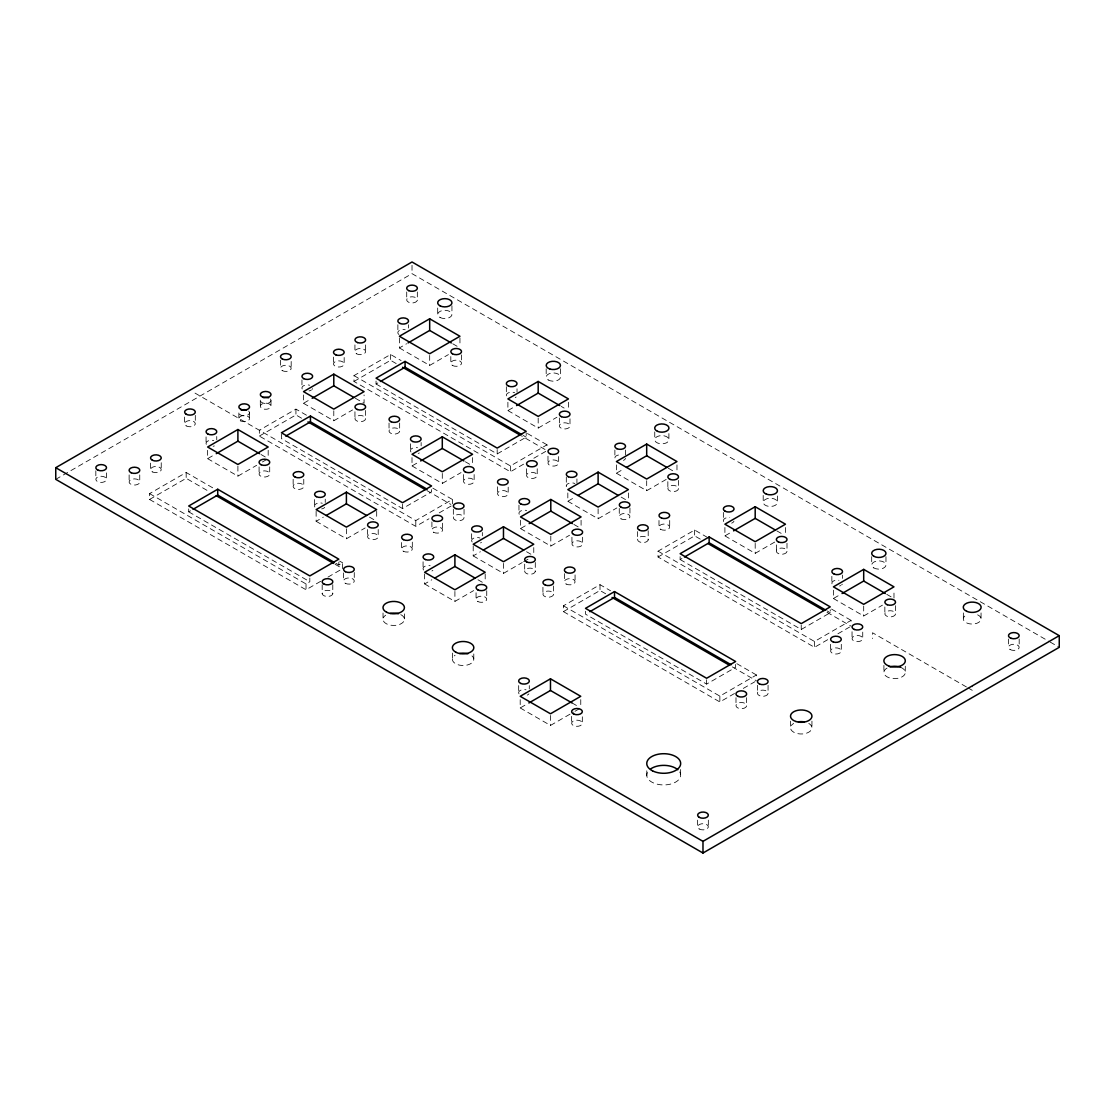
<?xml version="1.0" encoding="UTF-8"?>
<svg xmlns="http://www.w3.org/2000/svg" width="1115" height="1115" viewBox="0 0 1115 1115"><rect width="100%" height="100%" fill="white"/><g stroke="black" fill="none" stroke-linecap="round" stroke-linejoin="round"><path stroke-width="0.75" stroke-dasharray="5 3.75" d="M55.75 479.339L412.02 273.649L1048.685 641.223M207.627 450.321L207.627 458.655L214.833 454.488M303.503 394.961L303.503 403.296L310.723 399.128M399.393 337.943L399.393 347.936L406.599 343.768M320.66 581.319L306.026 589.765L149.577 499.45L149.577 493.611L186.177 472.495L213.244 488.119M306.472 415.198L295.935 409.121L259.349 430.237L259.349 436.077L415.797 526.392L428.968 518.796M523.59 464.161L510.419 471.77L353.971 381.442L353.971 375.616L390.571 354.486L401.093 360.563M149.577 499.45L186.177 478.321L208.742 491.353M259.349 436.077L295.935 414.947L301.956 418.418M353.971 381.442L390.571 360.312L396.578 363.783M376.048 381.079L376.048 383.992L378.961 382.32M207.627 458.655L237.899 476.133L256.645 465.317M262.415 461.986L266.736 459.478M303.503 403.296L333.789 420.773L352.535 409.958M399.393 347.936L429.679 365.413L448.425 354.598M188.7 508.914L188.7 511.827L191.599 510.154M316.13 511.311L316.13 521.29L323.336 517.137M412.006 457.61L412.006 465.931L419.226 461.777M507.896 402.25L507.896 410.571L515.116 406.418M316.13 521.29L346.403 538.782L365.149 527.952M412.006 465.931L442.293 483.422L461.039 472.593M507.896 410.571L538.183 428.062L556.929 417.233M281.426 434.251L281.426 438.627L402.543 508.552L431.575 491.799L431.575 488.886M376.048 383.992L497.179 453.917L526.196 437.164L526.196 432.787M149.577 493.611L306.026 583.939L309.817 581.751L309.817 577.389M335.838 563.27L338.835 564.998L342.626 562.81L342.626 568.65M195.027 393.107L415.797 520.566L452.383 499.45L452.383 503.813M353.971 375.616L510.419 465.931L547.019 444.815L547.019 447.728M327.991 577.096L341.162 569.486M439.212 512.872L452.383 505.276M533.834 458.251L547.019 450.641L521.444 435.881M424.634 573.946L424.634 583.939L431.839 579.772M473.206 545.904L473.206 555.897L480.412 551.73M520.524 520.259L520.524 528.58L527.73 524.412M567.828 492.942L567.828 501.262L575.033 497.109M616.4 464.899L616.4 473.22L623.62 469.053M424.634 583.939L454.906 601.417L473.652 590.602M473.206 555.897L503.478 573.375L522.224 562.559M523.674 561.723L527.994 559.228M520.524 528.58L550.796 546.057L569.542 535.242M567.828 501.262L598.114 518.754L616.86 507.924M616.4 473.22L646.686 490.698L666.868 479.046M734.492 693.502L719.858 701.948L563.423 611.619L563.423 605.793L600.009 584.678L610.532 590.755M827.665 639.703L814.494 647.313L658.045 556.998L658.045 551.172L694.631 530.043L706.673 536.984M563.423 611.619L600.009 590.504L606.03 593.974M658.045 556.998L694.631 535.869L700.652 539.339M680.122 556.622L680.122 559.535L683.021 557.862M724.903 527.534L724.903 535.869L732.123 531.702M724.903 535.869L755.19 553.347L775.371 541.695M520.203 699.635L520.203 707.955L527.409 703.788M520.203 707.955L550.476 725.433L573.556 712.123M574.992 711.286L579.326 708.792M833.421 590.183L833.421 598.504L840.626 594.351M585.5 611.257L585.5 614.17L706.617 684.094L735.635 667.341L735.635 664.429M680.122 559.535L801.239 629.473L830.257 612.72L830.257 609.793M563.423 605.793L719.858 696.122L756.458 674.993L756.458 677.906M658.045 551.172L814.494 641.487L851.08 620.358L851.08 623.271M833.421 598.504L863.693 615.996L882.439 605.166M743.273 688.429L754.994 681.669M837.909 633.794L849.616 627.034M1050.205 642.087L1059.25 647.313M452.746 343.768L458.516 347.099M561.249 406.418L564.134 408.076M668.317 468.23L672.638 470.725M776.821 530.865L782.591 534.197M886.76 594.351L893.979 598.504L893.979 590.183M527.451 433.526L547.019 444.815M831.525 609.069L851.08 620.358M966.426 686.952L872.529 632.749L872.529 638.574M967.918 687.816L972.378 690.394L972.378 686.032M523.2 435.435L526.196 437.164M827.274 610.992L830.257 612.72M827.009 612.288L851.08 626.184M621.18 497.109L626.951 500.426M355.42 398.292L364.075 403.296L364.075 394.961M465.359 461.777L469.694 464.272M573.863 524.412L578.197 526.921M432.829 488.147L452.383 499.45M736.89 663.704L756.458 674.993M426.808 490.502L450.878 504.398M732.388 666.923L756.458 680.819M526.559 551.73L532.329 555.061M260.966 454.488L265.3 456.983M369.469 517.137L373.804 519.632M477.987 579.772L485.192 583.939M339.615 561.082L342.626 562.81M335.099 564.302L341.12 567.772M572.107 702.966L577.877 706.297M188.7 511.827L309.817 581.751M1019.18 638.993L1019.18 647.313M1008.476 638.993L1008.476 647.313M981.047 612.915L981.047 619.578M963.36 612.915L963.36 619.578M905.282 666.185L905.282 672.847M895.526 605.682L895.526 614.003A5.352 3.094 0 0 1 887.219 616.372A5.352 3.094 0 0 1 887.819 611.034A5.352 3.094 0 0 1 895.526 614.003M885.965 556.678L885.965 564.998M884.85 606.95L884.85 613.598M883.916 665.376L883.916 672.038M871.693 556.678L871.693 564.998M863.693 606.003L863.693 615.996M862.731 632.121L862.731 638.77A5.352 3.094 0 0 1 854.411 641.139A5.352 3.094 0 0 1 855.024 635.801A5.352 3.094 0 0 1 862.731 638.77M852.041 631.717L852.041 638.365M842.536 575.089L842.536 578.42M841.295 644.303L841.295 650.951A5.352 3.094 0 0 1 833.267 653.627A5.352 3.094 0 0 1 833.267 648.275A5.352 3.094 0 0 1 841.295 650.951M831.86 576.357L831.86 583.006M830.577 644.303L830.577 650.951M814.494 641.487L814.494 647.313M811.943 721.14L811.943 727.802M801.239 625.097L801.239 629.473M790.535 721.14L790.535 727.802M786.995 543.242L786.995 551.563A5.352 3.094 0 0 1 778.423 553.611A5.352 3.094 0 0 1 779.636 548.301A5.352 3.094 0 0 1 786.995 551.563M785.476 527.534L785.476 535.869M777.448 495.966L777.448 502.628A7.136 4.125 0 0 1 766.367 505.778A7.136 4.125 0 0 1 767.176 498.656A7.136 4.125 0 0 1 777.448 502.628M776.375 544.9L776.375 551.563M768.068 685.279L768.068 693.614A5.352 3.094 0 0 1 759.496 695.662A5.352 3.094 0 0 1 760.709 690.352A5.352 3.094 0 0 1 768.068 693.614M763.204 495.422L763.204 502.085M757.447 685.279L757.447 693.614M755.19 543.353L755.19 553.347M746.618 697.669L746.618 705.99A5.352 3.094 0 0 1 738.046 708.039A5.352 3.094 0 0 1 739.259 702.729A5.352 3.094 0 0 1 746.618 705.99M735.998 697.669L735.998 705.99M723.356 512.44L723.356 520.775M719.858 696.122L719.858 701.948M708.332 820.124L708.332 826.786M706.617 679.732L706.617 684.094M697.628 820.124L697.628 826.786M694.631 530.043L694.631 535.869M680.638 769.517L680.638 774.507M678.519 480.398L678.519 488.718A5.352 3.094 0 0 1 670.213 491.088A5.352 3.094 0 0 1 670.812 485.75A5.352 3.094 0 0 1 678.519 488.718M676.972 464.899L676.972 473.22M669.697 520.468L669.697 527.13M668.902 433.596L668.902 440.258A7.136 4.125 0 0 1 657.474 442.976A7.136 4.125 0 0 1 659.09 435.909A7.136 4.125 0 0 1 668.902 440.258M667.843 481.652L667.843 488.314M658.993 520.468L658.993 527.13M654.756 431.923L654.756 440.258M648.205 530.782L648.205 539.911A5.352 3.094 0 0 1 639.648 541.96A5.352 3.094 0 0 1 640.846 536.649A5.352 3.094 0 0 1 648.205 539.911M646.686 480.718L646.686 490.698M646.798 770.799L646.798 775.789M637.599 531.59L637.599 539.911M629.947 508.036L629.947 516.357M628.386 492.942L628.386 499.604M625.501 450L625.501 455.004M619.271 508.44L619.271 516.761M614.881 450L614.881 458.321A5.352 3.094 0 0 1 622.24 455.073M600.009 584.678L600.009 590.504M598.114 508.761L598.114 518.754M582.643 537.221L582.643 543.883A5.352 3.094 0 0 1 574.615 546.559A5.352 3.094 0 0 1 574.615 541.207A5.352 3.094 0 0 1 582.643 543.883M582.323 716.792L582.323 723.454A5.352 3.094 0 0 1 574.002 725.823A5.352 3.094 0 0 1 574.615 720.485A5.352 3.094 0 0 1 582.323 723.454M581.082 520.259L581.082 526.921M580.762 699.635L580.762 706.297M576.929 478.906L576.929 483.046M575.061 574.894L575.061 581.556M571.939 537.221L571.939 543.883M571.633 716.388L571.633 723.05M569.988 418.808L569.988 426.278A5.352 3.094 0 0 1 561.416 428.327A5.352 3.094 0 0 1 562.629 423.017A5.352 3.094 0 0 1 569.988 426.278M568.455 402.25L568.455 410.571M566.308 477.234L566.308 486.377A5.352 3.094 0 0 1 568.943 483.297A5.352 3.094 0 0 1 574.88 483.52M564.385 573.64L564.385 581.96M560.455 368.744L560.455 377.065M559.368 417.958L559.368 426.278M558.657 456.565L558.657 463.227A5.352 3.094 0 0 1 550.35 465.596A5.352 3.094 0 0 1 550.949 460.244A5.352 3.094 0 0 1 558.657 463.227M553.611 586.016L553.611 594.337A5.352 3.094 0 0 1 545.305 596.706A5.352 3.094 0 0 1 545.904 591.368A5.352 3.094 0 0 1 553.611 594.337M550.796 536.078L550.796 546.057M550.476 715.454L550.476 725.433M547.981 456.16L547.981 462.823M546.183 368.744L546.183 377.065M542.935 587.271L542.935 593.933M538.183 418.069L538.183 428.062M537.221 468.746L537.221 475.408A5.352 3.094 0 0 1 529.193 478.084A5.352 3.094 0 0 1 529.193 472.732A5.352 3.094 0 0 1 537.221 475.408M535.284 562.462L535.284 571.591A5.352 3.094 0 0 1 526.726 573.64A5.352 3.094 0 0 1 527.925 568.343A5.352 3.094 0 0 1 535.284 571.591M533.764 547.577L533.764 554.239M529.29 685.6L529.29 688.931M526.517 468.746L526.517 475.408M524.677 564.134L524.677 571.591M518.963 505.165L518.963 513.485M518.684 685.6L518.684 693.056M517.025 388.814L517.025 392.146M510.419 465.931L510.419 471.77M508.189 487.157L508.189 493.82A5.352 3.094 0 0 1 499.882 496.189A5.352 3.094 0 0 1 500.482 490.851A5.352 3.094 0 0 1 508.189 493.82M506.349 386.752L506.349 395.072M503.478 563.396L503.478 573.375M497.513 486.753L497.513 493.415M497.179 449.54L497.179 453.917M486.739 590.713L486.739 599.034M485.192 573.946L485.192 582.281M482.335 532.482L482.335 535.813M476.063 592.776L476.063 599.438M474.14 474.572L474.14 481.234A5.352 3.094 0 0 1 466.112 483.91A5.352 3.094 0 0 1 466.112 478.558A5.352 3.094 0 0 1 474.14 481.234M473.791 653.934L473.791 658.923M472.579 457.61L472.579 465.931M471.645 533.737L471.645 540.399M464.049 509.332L464.049 517.653A5.352 3.094 0 0 1 456.021 520.329A5.352 3.094 0 0 1 456.021 514.977A5.352 3.094 0 0 1 464.049 517.653M463.436 474.572L463.436 481.234M461.526 354.904L461.526 363.225M459.951 337.943L459.951 346.263M454.906 591.438L454.906 601.417M453.345 509.332L453.345 517.653M452.425 653.083L452.425 659.732M451.937 305.831L451.937 314.151M450.822 356.563L450.822 363.225M442.585 523.172L442.585 529.834M442.293 473.429L442.293 483.422M437.693 308.033L437.693 314.695M431.909 521.918L431.909 530.238M429.679 355.42L429.679 365.413M423.073 561.779L423.073 568.441M421.136 442.516L421.136 445.847M417.331 291.949L417.331 300.269A5.352 3.094 0 0 1 408.773 302.318A5.352 3.094 0 0 1 409.972 297.008A5.352 3.094 0 0 1 417.331 300.269M415.797 520.566L415.797 526.392M412.313 542.113L412.313 548.775M412.02 265.314L412.02 273.649M410.459 443.784L410.459 450.432M408.494 324.716L408.494 328.047M406.724 291.949L406.724 300.269M404.397 613.877L404.397 618.867M402.543 504.175L402.543 508.552M401.623 542.517L401.623 549.179M399.658 423.045L399.658 431.38A5.352 3.094 0 0 1 391.086 433.428A5.352 3.094 0 0 1 392.299 428.118A5.352 3.094 0 0 1 399.658 431.38M397.874 324.716L397.874 333.037M390.571 354.486L390.571 360.312M389.037 423.045L389.037 431.38M383.03 613.013L383.03 619.675M378.208 529.527L378.208 536.998A5.352 3.094 0 0 1 369.636 539.047A5.352 3.094 0 0 1 370.849 533.737A5.352 3.094 0 0 1 378.208 536.998M376.689 511.311L376.689 519.632M367.588 529.527L367.588 536.998M365.636 344.911L365.636 351.573M365.622 410.459L365.622 418.794A5.352 3.094 0 0 1 357.316 421.163A5.352 3.094 0 0 1 357.915 415.811A5.352 3.094 0 0 1 365.622 418.794M354.932 344.911L354.932 351.573M354.946 411.728L354.946 418.39M354.263 572.497L354.263 580.831M346.403 528.789L346.403 538.782M344.173 357.497L344.173 364.159A5.352 3.094 0 0 1 335.866 366.528A5.352 3.094 0 0 1 336.465 361.19A5.352 3.094 0 0 1 344.173 364.159M343.587 572.901L343.587 581.236M338.835 562.085L338.835 564.998M333.789 410.78L333.789 420.773M333.497 357.093L333.497 363.755M332.786 584.678L332.786 593.807A5.352 3.094 0 0 1 324.228 595.856A5.352 3.094 0 0 1 325.427 590.56A5.352 3.094 0 0 1 332.786 593.807M325.246 499.144L325.246 502.461M322.179 584.678L322.179 593.807M314.569 499.548L314.569 506.196M306.026 583.939L306.026 589.765M303.768 479.269L303.768 486.739A5.352 3.094 0 0 1 295.196 488.788A5.352 3.094 0 0 1 296.409 483.478A5.352 3.094 0 0 1 303.768 486.739M301.956 379.867L301.956 388.201M295.935 409.121L295.935 414.947M293.147 479.269L293.147 486.739M291.182 361.469L291.182 368.131M280.506 360.201L280.506 368.535M271.001 400.578L271.001 406.404A5.352 3.094 0 0 1 262.68 408.773A5.352 3.094 0 0 1 263.293 403.435A5.352 3.094 0 0 1 271.001 406.404M269.705 466.892L269.705 474.349A5.352 3.094 0 0 1 261.133 476.398A5.352 3.094 0 0 1 262.346 471.088A5.352 3.094 0 0 1 269.705 474.349M268.185 450.321L268.185 456.983M260.311 400.174L260.311 405.999M259.084 466.892L259.084 474.349M249.551 412.564L249.551 418.39M238.861 412.968L238.861 418.794M237.899 466.14L237.899 476.133M216.742 436.495L216.742 439.826M206.066 436.899L206.066 443.561M195.306 415.365L195.306 423.686M186.177 472.495L186.177 478.321M184.602 417.024L184.602 423.686M161.229 462.711L161.229 469.373M150.553 463.115L150.553 469.777M139.751 474.892L139.751 482.363A5.352 3.094 0 0 1 131.18 484.412A5.352 3.094 0 0 1 132.392 479.102A5.352 3.094 0 0 1 139.751 482.363M129.131 474.892L129.131 482.363M106.51 472.885L106.51 479.534A5.352 3.094 0 0 1 98.19 481.903A5.352 3.094 0 0 1 98.803 476.565A5.352 3.094 0 0 1 106.51 479.534M95.834 470.809L95.834 479.129M248.659 411.045A5.352 3.094 0 0 1 244.561 415.839A5.352 3.094 0 0 1 239.404 411.393M270.457 399.017A5.352 3.094 0 0 1 266.011 403.463A5.352 3.094 0 0 1 260.589 399.379M398.933 334.514A5.352 3.094 0 0 1 398.933 330.751A5.352 3.094 0 0 1 405.233 329.775M516.134 396.996A5.352 3.094 0 0 1 515.214 397.609M506.433 395.881A5.352 3.094 0 0 1 508.705 392.703A5.352 3.094 0 0 1 514.656 392.703M625.501 458.321A5.352 3.094 0 0 1 623.452 460.37M733.949 521.165A5.352 3.094 0 0 1 731.663 523.144M723.621 521.555A5.352 3.094 0 0 1 729.74 517.541M842.271 584.204A5.352 3.094 0 0 1 841.644 584.929M840.724 585.542A5.352 3.094 0 0 1 839.567 585.988M831.943 583.814A5.352 3.094 0 0 1 838.926 580.288M977.632 614.825A8.92 5.157 0 0 1 978.775 622.379A8.92 5.157 0 0 1 965.618 622.379A8.92 5.157 0 0 1 966.761 614.825M900.558 667.3A10.704 6.174 0 0 1 902.955 676.317A10.704 6.174 0 0 1 887.205 676.917A10.704 6.174 0 0 1 887.54 667.801M808.807 723.44A10.704 6.174 0 0 1 808.807 732.179A10.704 6.174 0 0 1 793.671 732.179A10.704 6.174 0 0 1 793.671 723.44M679.774 772.012A16.948 9.784 0 0 1 662.603 784.918A16.948 9.784 0 0 1 648.512 770.827M472.007 655.899A10.704 6.174 0 0 1 469.805 664.15A10.704 6.174 0 0 1 455.38 663.606A10.704 6.174 0 0 1 455.059 655.258M528.928 693.837A5.352 3.094 0 0 1 527.242 695.105M519.046 693.837A5.352 3.094 0 0 1 520.203 690.478A5.352 3.094 0 0 1 526.029 689.809M400.773 614.616A10.704 6.174 0 0 1 401.762 623.341A10.704 6.174 0 0 1 386.654 623.912A10.704 6.174 0 0 1 385.665 615.201M214.373 445.93A5.352 3.094 0 0 1 213.132 446.279M206.331 444.355A5.352 3.094 0 0 1 207.878 441.038A5.352 3.094 0 0 1 213.773 440.578M312.548 388.591A5.352 3.094 0 0 1 312.089 389.358M311.322 390.027A5.352 3.094 0 0 1 309.008 390.919M302.221 388.982A5.352 3.094 0 0 1 303.768 385.665A5.352 3.094 0 0 1 309.663 385.219M519.228 514.28A5.352 3.094 0 0 1 520.775 510.963A5.352 3.094 0 0 1 526.67 510.517M432.871 570.364A5.352 3.094 0 0 1 431.937 570.964M423.616 570.016A5.352 3.094 0 0 1 424.383 566.601A5.352 3.094 0 0 1 430.139 565.723M481.443 542.322A5.352 3.094 0 0 1 480.523 542.921M472.189 541.974A5.352 3.094 0 0 1 473.457 538.28A5.352 3.094 0 0 1 479.966 538.029M324.716 507.367A5.352 3.094 0 0 1 321.636 508.928M314.834 506.99A5.352 3.094 0 0 1 316.381 503.673A5.352 3.094 0 0 1 322.277 503.227M419.324 452.969A5.352 3.094 0 0 1 418.167 453.415M411.003 452.007A5.352 3.094 0 0 1 411.769 448.606A5.352 3.094 0 0 1 417.512 447.714M452.383 365.413A5.352 3.094 0 0 0 461.345 364.034A5.352 3.094 0 0 0 454.781 360.243A5.352 3.094 0 0 0 452.383 365.413M440.104 317.524A7.136 4.125 0 0 0 451.812 315.224A7.136 4.125 0 0 0 442.516 310.528A7.136 4.125 0 0 0 440.104 317.524M548.273 379.978A7.136 4.125 0 0 0 560.218 378.138A7.136 4.125 0 0 0 551.479 373.093A7.136 4.125 0 0 0 548.273 379.978M873.784 567.911A7.136 4.125 0 0 0 885.728 566.072A7.136 4.125 0 0 0 876.989 561.026A7.136 4.125 0 0 0 873.784 567.911M1010.051 649.501A5.352 3.094 0 0 0 1018.999 648.122A5.352 3.094 0 0 0 1012.448 644.331A5.352 3.094 0 0 0 1010.051 649.501M699.189 828.975A5.352 3.094 0 0 0 708.15 827.581A5.352 3.094 0 0 0 701.586 823.804A5.352 3.094 0 0 0 699.189 828.975M345.399 583.354A5.352 3.094 0 0 0 354.18 581.626A5.352 3.094 0 0 0 347.211 578.1A5.352 3.094 0 0 0 345.399 583.354M152.365 471.896A5.352 3.094 0 0 0 161.145 470.182A5.352 3.094 0 0 0 154.177 466.655A5.352 3.094 0 0 0 152.365 471.896M186.177 425.874A5.352 3.094 0 0 0 195.125 424.494A5.352 3.094 0 0 0 188.574 420.703A5.352 3.094 0 0 0 186.177 425.874M282.318 370.654A5.352 3.094 0 0 0 291.099 368.926A5.352 3.094 0 0 0 284.13 365.399A5.352 3.094 0 0 0 282.318 370.654M356.493 353.762A5.352 3.094 0 0 0 365.455 352.368A5.352 3.094 0 0 0 358.905 348.591A5.352 3.094 0 0 0 356.493 353.762M621.083 518.879A5.352 3.094 0 0 0 629.85 517.165A5.352 3.094 0 0 0 622.881 513.639A5.352 3.094 0 0 0 621.083 518.879M660.568 529.304A5.352 3.094 0 0 0 669.516 527.925A5.352 3.094 0 0 0 662.965 524.134A5.352 3.094 0 0 0 660.568 529.304M433.721 532.357A5.352 3.094 0 0 0 442.502 530.642A5.352 3.094 0 0 0 435.519 527.116A5.352 3.094 0 0 0 433.721 532.357M403.435 551.298A5.352 3.094 0 0 0 412.216 549.583A5.352 3.094 0 0 0 405.247 546.043A5.352 3.094 0 0 0 403.435 551.298M477.875 601.556A5.352 3.094 0 0 0 486.656 599.842A5.352 3.094 0 0 0 479.687 596.316A5.352 3.094 0 0 0 477.875 601.556M566.197 584.079A5.352 3.094 0 0 0 574.978 582.365A5.352 3.094 0 0 0 567.995 578.824A5.352 3.094 0 0 0 566.197 584.079M240.673 420.913A5.352 3.094 0 0 0 249.453 419.198A5.352 3.094 0 0 0 242.485 415.658A5.352 3.094 0 0 0 240.673 420.913"/><path stroke-width="1.5" d="M55.75 467.687L412.02 261.983L1059.25 635.662L1059.25 647.313L702.98 853.017L55.75 479.339L55.75 467.687L702.98 841.351L1059.25 635.662M237.899 429.512L207.627 447.004L237.899 464.481L268.185 447.004L237.899 429.512L237.899 441.164L259.53 453.652M333.789 374.152L303.503 391.63L333.789 409.121L364.075 391.63L333.789 374.152L333.789 385.804L312.158 398.292M429.679 318.792L399.393 336.27L429.679 353.762L459.951 336.27L429.679 318.792L429.679 330.444L451.31 342.932M216.268 453.652L237.899 441.164M408.048 342.932L429.679 330.444M310.444 416.034L281.426 432.787L402.543 502.726L431.575 485.973L310.444 416.034L310.444 421.86L427.087 489.206M405.079 361.413L376.048 378.166L497.179 448.091L526.196 431.338L405.079 361.413L405.079 367.239L521.708 434.571M285.774 436.104L310.444 421.86M380.41 381.469L405.079 367.239M217.718 489.248L188.7 506.001L309.817 575.925L338.835 559.173L217.718 489.248L217.718 495.074L334.347 562.406M193.048 509.318L217.718 495.074M346.403 492.161L316.13 509.639L346.403 527.13L376.689 509.639L346.403 492.161L346.403 503.813L366.598 515.464M442.293 436.801L412.006 454.279L442.293 471.77L472.579 454.279L442.293 436.801L442.293 448.453L463.924 460.941M538.183 381.442L507.896 398.919L538.183 416.397L568.455 398.919L538.183 381.442L538.183 393.093L559.814 405.581M326.221 515.464L346.403 503.813M420.662 460.941L442.293 448.453M516.552 405.581L538.183 393.093M454.906 554.81L424.634 572.288L454.906 589.765L485.192 572.288L454.906 554.81L454.906 566.462L434.725 578.114M503.478 526.754L473.206 544.245L503.478 561.723L533.764 544.245L503.478 526.754L503.478 538.42L483.297 550.071M550.796 499.45L520.524 516.928L550.796 534.406L581.082 516.928L550.796 499.45L550.796 511.102L529.165 523.59M598.114 472.133L567.828 489.61L598.114 507.088L628.386 489.61L598.114 472.133L598.114 483.785L577.918 495.436M646.686 444.077L616.4 461.568L646.686 479.046L676.972 461.568L646.686 444.077L646.686 455.742L626.505 467.394M755.19 506.726L724.903 524.203L755.19 541.695L785.476 524.203L755.19 506.726L755.19 518.377L733.559 530.865M614.518 591.591L585.5 608.344L706.617 678.268L735.635 661.516L614.518 591.591L614.518 597.417L731.147 664.749M709.14 536.956L680.122 553.709L801.239 623.633L830.257 606.881L709.14 536.956L709.14 542.782L825.769 610.128M589.849 611.661L614.518 597.417M684.471 557.026L709.14 542.782M550.476 678.812L520.203 696.304L550.476 713.781L580.762 696.304L550.476 678.812L550.476 690.478L572.107 702.966M528.858 702.966L550.476 690.478M863.693 569.375L833.421 586.852L863.693 604.33L893.979 586.852L863.693 569.375L863.693 581.027L842.062 593.514M646.686 455.742L666.868 467.394M755.19 518.377L775.371 530.043M863.693 581.027L885.324 593.514M402.599 367.267L519.938 435.003M708.178 543.688L823.999 610.56M598.114 483.785L618.295 495.436M333.789 385.804L353.971 397.47M550.796 511.102L572.427 523.59M307.977 421.888L425.303 489.638M612.037 597.445L729.377 665.195M503.478 538.42L523.674 550.071M454.906 566.462L475.101 578.114M216.254 495.687L333.594 563.437M702.98 841.351L702.98 853.017M241.23 410.195A5.352 3.094 0 0 1 246.582 409.986M263.293 397.609A5.352 3.094 0 0 1 268.631 397.804M889.868 666.895A10.704 6.174 0 0 1 900.558 667.3M798.465 721.837A10.704 6.174 0 0 1 804.013 721.837M650.979 768.695A16.948 9.784 0 0 1 677.808 769.712M459.673 653.474A10.704 6.174 0 0 1 467.84 653.794M390.278 613.417A10.704 6.174 0 0 1 398.459 613.724M464.997 471.77A5.352 3.094 0 0 0 473.959 470.377A5.352 3.094 0 0 0 467.408 466.6A5.352 3.094 0 0 0 464.997 471.77M412.829 441.554A5.352 3.094 0 0 0 421.136 439.185A5.352 3.094 0 0 0 413.428 436.216A5.352 3.094 0 0 0 412.829 441.554M440.104 305.872A7.136 4.125 0 0 0 451.812 303.573A7.136 4.125 0 0 0 442.516 298.862A7.136 4.125 0 0 0 440.104 305.872M399.923 323.434A5.352 3.094 0 0 0 408.494 321.385A5.352 3.094 0 0 0 401.135 318.123A5.352 3.094 0 0 0 399.923 323.434M452.383 353.762A5.352 3.094 0 0 0 461.345 352.368A5.352 3.094 0 0 0 454.781 348.591A5.352 3.094 0 0 0 452.383 353.762M549.751 368.981A7.136 4.125 0 0 0 560.455 365.413A7.136 4.125 0 0 0 549.751 361.845A7.136 4.125 0 0 0 549.751 368.981M408.773 290.667A5.352 3.094 0 0 0 417.331 288.618A5.352 3.094 0 0 0 409.972 285.356A5.352 3.094 0 0 0 408.773 290.667M508.705 386.194A5.352 3.094 0 0 0 517.025 383.825A5.352 3.094 0 0 0 509.318 380.856A5.352 3.094 0 0 0 508.705 386.194M795.887 721.503A10.704 6.174 0 0 0 811.943 716.151A10.704 6.174 0 0 0 795.887 710.799A10.704 6.174 0 0 0 795.887 721.503M652.54 770.855A16.948 9.784 0 0 0 680.345 765.406A16.948 9.784 0 0 0 658.268 754.228A16.948 9.784 0 0 0 652.54 770.855M738.046 696.387A5.352 3.094 0 0 0 746.618 694.338A5.352 3.094 0 0 0 739.259 691.077A5.352 3.094 0 0 0 738.046 696.387M699.189 817.323A5.352 3.094 0 0 0 708.15 815.929A5.352 3.094 0 0 0 701.586 812.152A5.352 3.094 0 0 0 699.189 817.323M456.049 652.331A10.704 6.174 0 0 0 473.61 648.888A10.704 6.174 0 0 0 459.673 641.822A10.704 6.174 0 0 0 456.049 652.331M520.733 683.453A5.352 3.094 0 0 0 529.29 681.404A5.352 3.094 0 0 0 521.932 678.143A5.352 3.094 0 0 0 520.733 683.453M574.002 714.171A5.352 3.094 0 0 0 582.323 711.802A5.352 3.094 0 0 0 574.615 708.819A5.352 3.094 0 0 0 574.002 714.171M345.399 571.702A5.352 3.094 0 0 0 354.18 569.974A5.352 3.094 0 0 0 347.211 566.448A5.352 3.094 0 0 0 345.399 571.702M324.228 584.204A5.352 3.094 0 0 0 332.786 582.155A5.352 3.094 0 0 0 325.427 578.894A5.352 3.094 0 0 0 324.228 584.204M386.654 612.26A10.704 6.174 0 0 0 404.215 608.818A10.704 6.174 0 0 0 390.278 601.765A10.704 6.174 0 0 0 386.654 612.26M98.19 470.251A5.352 3.094 0 0 0 106.51 467.882A5.352 3.094 0 0 0 98.803 464.913A5.352 3.094 0 0 0 98.19 470.251M131.18 472.76A5.352 3.094 0 0 0 139.751 470.711A5.352 3.094 0 0 0 132.392 467.45A5.352 3.094 0 0 0 131.18 472.76M152.365 460.244A5.352 3.094 0 0 0 161.145 458.53A5.352 3.094 0 0 0 154.177 455.004A5.352 3.094 0 0 0 152.365 460.244M186.177 414.223A5.352 3.094 0 0 0 195.125 412.829A5.352 3.094 0 0 0 188.574 409.052A5.352 3.094 0 0 0 186.177 414.223M261.133 464.746A5.352 3.094 0 0 0 269.705 462.697A5.352 3.094 0 0 0 262.346 459.436A5.352 3.094 0 0 0 261.133 464.746M207.878 434.028A5.352 3.094 0 0 0 216.658 432.299A5.352 3.094 0 0 0 209.69 428.773A5.352 3.094 0 0 0 207.878 434.028M240.673 409.261A5.352 3.094 0 0 0 249.453 407.532A5.352 3.094 0 0 0 242.485 404.006A5.352 3.094 0 0 0 240.673 409.261M262.68 397.121A5.352 3.094 0 0 0 271.001 394.752A5.352 3.094 0 0 0 263.293 391.783A5.352 3.094 0 0 0 262.68 397.121M282.318 359.002A5.352 3.094 0 0 0 291.099 357.274A5.352 3.094 0 0 0 284.13 353.748A5.352 3.094 0 0 0 282.318 359.002M303.768 378.668A5.352 3.094 0 0 0 312.548 376.94A5.352 3.094 0 0 0 305.566 373.414A5.352 3.094 0 0 0 303.768 378.668M357.316 409.498A5.352 3.094 0 0 0 365.622 407.142A5.352 3.094 0 0 0 357.915 404.16A5.352 3.094 0 0 0 357.316 409.498M335.866 354.877A5.352 3.094 0 0 0 344.173 352.507A5.352 3.094 0 0 0 336.465 349.525A5.352 3.094 0 0 0 335.866 354.877M357.608 342.598A5.352 3.094 0 0 0 365.636 339.922A5.352 3.094 0 0 0 357.608 337.246A5.352 3.094 0 0 0 357.608 342.598M550.35 453.93A5.352 3.094 0 0 0 558.657 451.575A5.352 3.094 0 0 0 550.949 448.592A5.352 3.094 0 0 0 550.35 453.93M528.092 465.931A5.352 3.094 0 0 0 537.04 464.551A5.352 3.094 0 0 0 530.489 460.76A5.352 3.094 0 0 0 528.092 465.931M499.882 484.537A5.352 3.094 0 0 0 508.189 482.168A5.352 3.094 0 0 0 500.482 479.185A5.352 3.094 0 0 0 499.882 484.537M520.775 503.952A5.352 3.094 0 0 0 529.555 502.238A5.352 3.094 0 0 0 522.587 498.698A5.352 3.094 0 0 0 520.775 503.952M568.357 476.76A5.352 3.094 0 0 0 576.929 474.711A5.352 3.094 0 0 0 569.57 471.464A5.352 3.094 0 0 0 568.357 476.76M621.083 507.227A5.352 3.094 0 0 0 629.85 505.513A5.352 3.094 0 0 0 622.881 501.987A5.352 3.094 0 0 0 621.083 507.227M573.514 534.406A5.352 3.094 0 0 0 582.462 533.026A5.352 3.094 0 0 0 575.911 529.235A5.352 3.094 0 0 0 573.514 534.406M639.648 530.308A5.352 3.094 0 0 0 648.205 528.259A5.352 3.094 0 0 0 640.846 524.998A5.352 3.094 0 0 0 639.648 530.308M661.669 518.14A5.352 3.094 0 0 0 669.697 515.464A5.352 3.094 0 0 0 661.669 512.788A5.352 3.094 0 0 0 661.669 518.14M456.021 508.677A5.352 3.094 0 0 0 464.049 506.001A5.352 3.094 0 0 0 456.021 503.325A5.352 3.094 0 0 0 456.021 508.677M433.721 520.705A5.352 3.094 0 0 0 442.502 518.991A5.352 3.094 0 0 0 435.519 515.451A5.352 3.094 0 0 0 433.721 520.705M403.435 539.646A5.352 3.094 0 0 0 412.216 537.918A5.352 3.094 0 0 0 405.247 534.392A5.352 3.094 0 0 0 403.435 539.646M425.442 559.563A5.352 3.094 0 0 0 433.749 557.193A5.352 3.094 0 0 0 426.042 554.211A5.352 3.094 0 0 0 425.442 559.563M474.014 531.521A5.352 3.094 0 0 0 482.335 529.151A5.352 3.094 0 0 0 474.628 526.168A5.352 3.094 0 0 0 474.014 531.521M526.726 561.988A5.352 3.094 0 0 0 535.284 559.939A5.352 3.094 0 0 0 527.925 556.678A5.352 3.094 0 0 0 526.726 561.988M477.875 589.905A5.352 3.094 0 0 0 486.656 588.19A5.352 3.094 0 0 0 479.687 584.65A5.352 3.094 0 0 0 477.875 589.905M545.305 585.054A5.352 3.094 0 0 0 553.611 582.685A5.352 3.094 0 0 0 545.904 579.716A5.352 3.094 0 0 0 545.305 585.054M566.197 572.427A5.352 3.094 0 0 0 574.978 570.699A5.352 3.094 0 0 0 567.995 567.173A5.352 3.094 0 0 0 566.197 572.427M316.381 496.663A5.352 3.094 0 0 0 325.162 494.949A5.352 3.094 0 0 0 318.193 491.422A5.352 3.094 0 0 0 316.381 496.663M295.196 477.122A5.352 3.094 0 0 0 303.768 475.074A5.352 3.094 0 0 0 296.409 471.826A5.352 3.094 0 0 0 295.196 477.122M369.636 527.395A5.352 3.094 0 0 0 378.208 525.346A5.352 3.094 0 0 0 370.849 522.085A5.352 3.094 0 0 0 369.636 527.395M391.086 421.763A5.352 3.094 0 0 0 399.658 419.714A5.352 3.094 0 0 0 392.299 416.466A5.352 3.094 0 0 0 391.086 421.763M561.416 416.675A5.352 3.094 0 0 0 569.988 414.627A5.352 3.094 0 0 0 562.629 411.365A5.352 3.094 0 0 0 561.416 416.675M657.474 431.324A7.136 4.125 0 0 0 668.902 428.592A7.136 4.125 0 0 0 659.09 424.257A7.136 4.125 0 0 0 657.474 431.324M670.213 479.436A5.352 3.094 0 0 0 678.519 477.067A5.352 3.094 0 0 0 670.812 474.084A5.352 3.094 0 0 0 670.213 479.436M616.929 448.718A5.352 3.094 0 0 0 625.501 446.669A5.352 3.094 0 0 0 618.142 443.408A5.352 3.094 0 0 0 616.929 448.718M766.367 494.126A7.136 4.125 0 0 0 777.448 490.976A7.136 4.125 0 0 0 767.176 487.004A7.136 4.125 0 0 0 766.367 494.126M725.168 511.241A5.352 3.094 0 0 0 733.949 509.513A5.352 3.094 0 0 0 726.98 505.987A5.352 3.094 0 0 0 725.168 511.241M778.423 541.96A5.352 3.094 0 0 0 786.995 539.911A5.352 3.094 0 0 0 779.636 536.649A5.352 3.094 0 0 0 778.423 541.96M834.229 574.127A5.352 3.094 0 0 0 842.536 571.758A5.352 3.094 0 0 0 834.828 568.789A5.352 3.094 0 0 0 834.229 574.127M887.219 604.72A5.352 3.094 0 0 0 895.526 602.351A5.352 3.094 0 0 0 887.819 599.382A5.352 3.094 0 0 0 887.219 604.72M873.784 556.26A7.136 4.125 0 0 0 885.728 554.42A7.136 4.125 0 0 0 876.989 549.361A7.136 4.125 0 0 0 873.784 556.26M966.761 611.341A8.92 5.157 0 0 0 981.047 607.926A8.92 5.157 0 0 0 968.782 602.49A8.92 5.157 0 0 0 966.761 611.341M1011.152 638.337A5.352 3.094 0 0 0 1019.18 635.662A5.352 3.094 0 0 0 1011.152 632.986A5.352 3.094 0 0 0 1011.152 638.337M854.411 629.487A5.352 3.094 0 0 0 862.731 627.118A5.352 3.094 0 0 0 855.024 624.149A5.352 3.094 0 0 0 854.411 629.487M833.267 641.975A5.352 3.094 0 0 0 841.295 639.299A5.352 3.094 0 0 0 833.267 636.623A5.352 3.094 0 0 0 833.267 641.975M888.655 665.934A10.704 6.174 0 0 0 905.282 661.195A10.704 6.174 0 0 0 889.868 655.244A10.704 6.174 0 0 0 888.655 665.934M759.496 683.997A5.352 3.094 0 0 0 768.068 681.948A5.352 3.094 0 0 0 760.709 678.701A5.352 3.094 0 0 0 759.496 683.997"/></g></svg>
